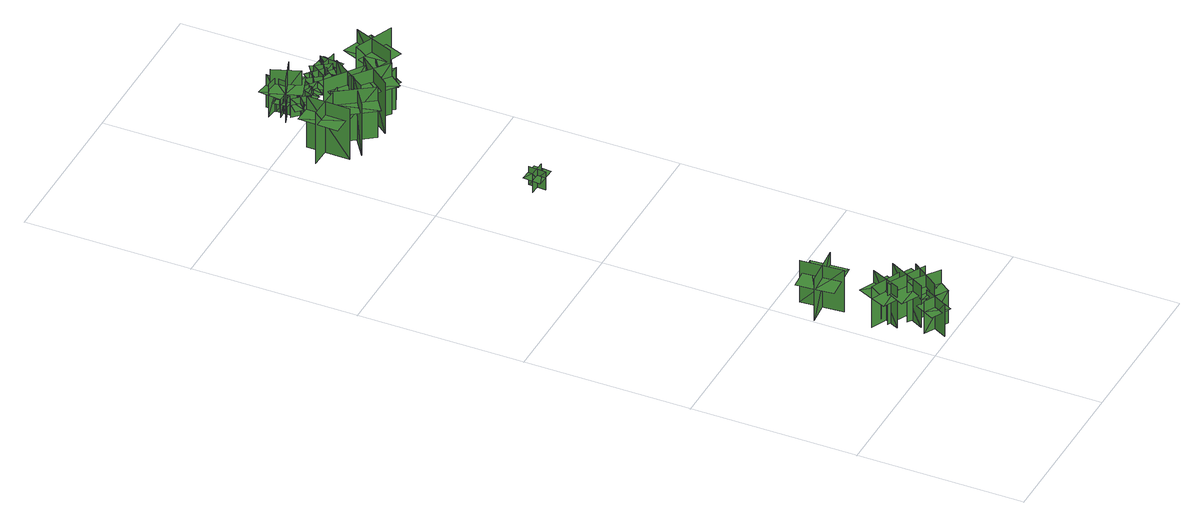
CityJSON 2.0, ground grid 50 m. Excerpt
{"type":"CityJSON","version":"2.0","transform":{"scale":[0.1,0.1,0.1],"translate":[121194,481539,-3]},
"CityObjects":{
"tree1":{"type":"SolitaryVegetationObject","geometry":[{"type":"MultiSurface","lod":"1","boundaries":[[[0,1,2]],[[0,2,3]],[[4,5,6]],[[4,6,7]],[[8,9,10]],[[8,10,11]],[[8,11,12]],[[8,12,13]]]}]},
"tree2":{"type":"SolitaryVegetationObject","geometry":[{"type":"MultiSurface","lod":"1","boundaries":[[[14,15,16]],[[14,16,17]],[[18,19,20]],[[18,20,21]],[[22,23,24]],[[22,24,25]],[[22,25,26]],[[22,26,27]]]}]},
"tree3":{"type":"SolitaryVegetationObject","geometry":[{"type":"MultiSurface","lod":"1","boundaries":[[[28,29,30]],[[28,30,31]],[[32,33,34]],[[32,34,35]],[[36,37,38]],[[36,38,39]],[[36,40,41]],[[36,41,37]]]}]},
"tree4":{"type":"SolitaryVegetationObject","geometry":[{"type":"MultiSurface","lod":"1","boundaries":[[[42,43,44]],[[42,44,45]],[[46,47,48]],[[46,48,49]],[[50,51,52]],[[50,52,53]],[[50,53,54]],[[50,54,55]]]}]},
"tree5":{"type":"SolitaryVegetationObject","geometry":[{"type":"MultiSurface","lod":"1","boundaries":[[[56,57,58]],[[56,58,59]],[[60,61,62]],[[60,62,63]],[[64,65,66]],[[64,66,67]],[[64,67,68]],[[64,68,69]]]}]},
"tree6":{"type":"SolitaryVegetationObject","geometry":[{"type":"MultiSurface","lod":"1","boundaries":[[[70,71,72]],[[70,72,73]],[[74,75,76]],[[74,76,77]],[[78,79,80]],[[78,80,81]],[[78,81,82]],[[78,82,83]]]}]},
"tree7":{"type":"SolitaryVegetationObject","geometry":[{"type":"MultiSurface","lod":"1","boundaries":[[[84,85,86]],[[84,86,87]],[[88,89,90]],[[88,90,91]],[[92,93,94]],[[92,94,95]],[[92,95,96]],[[92,96,97]]]}]},
"tree8":{"type":"SolitaryVegetationObject","geometry":[{"type":"MultiSurface","lod":"1","boundaries":[[[98,99,100]],[[98,100,101]],[[102,103,104]],[[102,104,105]],[[106,107,108]],[[106,108,109]],[[106,110,111]],[[106,111,107]]]}]},
"tree9":{"type":"SolitaryVegetationObject","geometry":[{"type":"MultiSurface","lod":"1","boundaries":[[[112,113,114]],[[112,114,115]],[[116,117,118]],[[116,118,119]],[[120,121,122]],[[120,122,123]],[[120,124,125]],[[120,125,121]]]}]},
"tree10":{"type":"SolitaryVegetationObject","geometry":[{"type":"MultiSurface","lod":"1","boundaries":[[[126,127,128]],[[126,128,129]],[[130,131,132]],[[130,132,133]],[[134,135,136]],[[134,136,137]],[[134,138,139]],[[134,139,135]]]}]},
"tree11":{"type":"SolitaryVegetationObject","geometry":[{"type":"MultiSurface","lod":"1","boundaries":[[[140,141,142]],[[140,142,143]],[[144,145,146]],[[144,146,147]],[[148,149,150]],[[148,150,151]],[[148,151,152]],[[148,152,153]]]}]},
"tree12":{"type":"SolitaryVegetationObject","geometry":[{"type":"MultiSurface","lod":"1","boundaries":[[[154,155,156]],[[154,156,157]],[[158,159,160]],[[158,160,161]],[[162,163,164]],[[162,164,165]],[[162,166,167]],[[162,167,163]]]}]},
"tree13":{"type":"SolitaryVegetationObject","geometry":[{"type":"MultiSurface","lod":"1","boundaries":[[[168,169,170]],[[168,170,171]],[[172,173,174]],[[172,174,175]],[[176,177,178]],[[176,178,179]],[[176,180,181]],[[176,181,177]]]}]},
"tree14":{"type":"SolitaryVegetationObject","geometry":[{"type":"MultiSurface","lod":"1","boundaries":[[[182,183,184]],[[182,184,185]],[[186,187,188]],[[186,188,189]],[[190,191,192]],[[190,192,193]],[[190,194,195]],[[190,195,191]]]}]},
"tree15":{"type":"SolitaryVegetationObject","geometry":[{"type":"MultiSurface","lod":"1","boundaries":[[[196,197,198]],[[196,198,199]],[[200,201,202]],[[200,202,203]],[[204,205,201]],[[204,201,200]],[[206,207,197]],[[206,197,196]],[[196,197,208]],[[196,208,209]],[[196,210,211]],[[196,211,197]]]}]},
"tree16":{"type":"SolitaryVegetationObject","geometry":[{"type":"MultiSurface","lod":"1","boundaries":[[[212,213,214]],[[212,214,215]],[[216,217,218]],[[216,218,219]],[[220,221,222]],[[220,222,223]],[[220,224,225]],[[220,225,221]]]}]},
"tree17":{"type":"SolitaryVegetationObject","geometry":[{"type":"MultiSurface","lod":"1","boundaries":[[[226,227,228]],[[226,228,229]],[[230,231,232]],[[230,232,233]],[[234,235,236]],[[234,236,237]],[[234,235,238]],[[234,238,239]]]}]},
"tree18":{"type":"SolitaryVegetationObject","geometry":[{"type":"MultiSurface","lod":"1","boundaries":[[[240,241,242]],[[240,242,243]],[[244,245,246]],[[244,246,247]],[[248,249,250]],[[248,250,251]],[[248,251,252]],[[248,252,253]]]}]},
"tree19":{"type":"SolitaryVegetationObject","geometry":[{"type":"MultiSurface","lod":"1","boundaries":[[[254,255,256]],[[254,256,257]],[[258,259,260]],[[258,260,261]],[[262,263,264]],[[262,264,265]],[[262,266,267]],[[262,267,263]]]}]},
"tree20":{"type":"SolitaryVegetationObject","geometry":[{"type":"MultiSurface","lod":"1","boundaries":[[[268,269,270]],[[268,270,271]],[[272,273,274]],[[272,274,275]],[[276,277,278]],[[276,278,279]],[[276,279,280]],[[276,280,281]]]}]},
"tree21":{"type":"SolitaryVegetationObject","geometry":[{"type":"MultiSurface","lod":"1","boundaries":[[[282,283,284]],[[282,284,285]],[[286,287,288]],[[286,288,289]],[[290,291,292]],[[290,292,293]],[[290,294,295]],[[290,295,291]]]}]},
"tree22":{"type":"SolitaryVegetationObject","geometry":[{"type":"MultiSurface","lod":"1","boundaries":[[[296,297,298]],[[296,298,299]],[[300,301,302]],[[300,302,303]],[[304,305,306]],[[304,306,307]],[[304,307,308]],[[304,308,309]]]}]},
"tree23":{"type":"SolitaryVegetationObject","geometry":[{"type":"MultiSurface","lod":"1","boundaries":[[[310,311,312]],[[310,312,313]],[[314,315,316]],[[314,316,317]],[[318,319,320]],[[318,320,321]],[[318,321,322]],[[318,322,323]]]}]},
"tree24":{"type":"SolitaryVegetationObject","geometry":[{"type":"MultiSurface","lod":"1","boundaries":[[[324,325,326]],[[324,326,327]],[[328,329,330]],[[328,330,331]],[[332,333,334]],[[332,334,335]],[[332,336,337]],[[332,337,333]]]}]},
"tree25":{"type":"SolitaryVegetationObject","geometry":[{"type":"MultiSurface","lod":"1","boundaries":[[[338,339,340]],[[338,340,341]],[[342,343,344]],[[342,344,345]],[[346,347,348]],[[346,348,349]],[[346,349,350]],[[346,350,351]]]}]},
"tree26":{"type":"SolitaryVegetationObject","geometry":[{"type":"MultiSurface","lod":"1","boundaries":[[[352,353,354]],[[352,354,355]],[[356,357,358]],[[356,358,359]],[[360,361,362]],[[360,362,363]],[[360,363,364]],[[360,364,365]]]}]}
},
"vertices":[
[127,85,6],[89,13,6],[89,13,115],[127,85,115],[77,69,6],[77,69,115],[149,31,115],[149,31,6],[77,69,80],[61,39,80],[119,9,80],[135,39,80],[151,69,80],[93,99,80],
[75,149,2],[116,239,2],[116,239,140],[75,149,140],[137,172,2],[46,212,2],[46,212,140],[137,172,140],[137,172,101],[157,217,101],[67,258,101],[46,212,101],[26,167,101],[117,126,101],
[133,223,4],[90,204,4],[90,204,82],[133,223,82],[99,236,4],[118,192,4],[118,192,82],[99,236,82],[99,236,57],[118,192,57],[142,203,57],[123,246,57],[75,225,57],[94,182,57],
[103,90,3],[163,204,3],[163,204,143],[103,90,143],[191,119,3],[76,178,3],[76,178,143],[191,119,143],[186,121,104],[212,171,104],[107,226,104],[81,176,104],[55,126,104],[160,71,104],
[68,439,2],[79,310,2],[79,310,142],[68,439,142],[10,367,2],[138,379,2],[138,379,142],[10,367,142],[15,368,103],[20,312,103],[138,322,103],[133,379,103],[128,435,103],[10,424,103],
[125,61,5],[187,146,5],[187,146,144],[125,61,144],[191,72,5],[191,72,144],[107,134,144],[107,134,5],[191,72,100],[217,107,100],[150,157,100],[124,121,100],[98,86,100],[166,37,100],
[232,1329,8],[232,1329,70],[229,1276,70],[229,1276,8],[256,1302,8],[256,1302,70],[204,1304,70],[204,1304,8],[264,1302,50],[265,1328,50],[201,1331,50],[199,1305,50],[198,1278,50],[262,1275,50],
[109,1809,24],[112,1939,24],[112,1939,196],[109,1809,196],[183,1881,24],[53,1884,24],[53,1884,196],[183,1881,196],[109,1820,152],[112,1939,152],[61,1940,152],[58,1821,152],[161,1819,152],[164,1938,152],
[153,1886,27],[228,1780,27],[228,1780,199],[153,1886,199],[137,1785,27],[242,1860,27],[242,1860,199],[137,1785,199],[159,1877,154],[228,1780,154],[270,1810,154],[201,1907,154],[117,1847,154],[187,1751,154],
[199,1928,25],[305,1853,25],[305,1853,197],[199,1928,197],[217,1826,25],[292,1933,25],[292,1933,197],[217,1826,197],[208,1921,153],[305,1853,153],[335,1894,153],[238,1963,153],[178,1879,153],[275,1811,153],
[246,1993,29],[246,1993,91],[209,2032,91],[209,2032,29],[210,1995,29],[210,1995,91],[247,2031,91],[247,2031,29],[204,1989,71],[223,1970,71],[269,2015,71],[250,2034,71],[231,2053,71],[186,2008,71],
[215,2077,31],[216,2039,31],[216,2039,94],[215,2077,94],[195,2056,31],[233,2057,31],[233,2057,94],[195,2056,94],[195,2056,73],[233,2057,73],[232,2078,73],[194,2076,73],[196,2035,73],[234,2036,73],
[210,2094,29],[239,2014,29],[239,2014,171],[210,2094,171],[182,2035,29],[263,2064,29],[263,2064,171],[182,2035,171],[182,2035,124],[263,2064,124],[247,2108,124],[167,2079,124],[198,1991,124],[278,2020,124],
[182,2086,31],[248,2079,31],[248,2079,141],[182,2086,141],[214,2046,31],[221,2112,31],[221,2112,141],[214,2046,141],[214,2046,105],[221,2112,105],[184,2116,105],[178,2050,105],[250,2043,105],[257,2109,105],
[215,2087,70],[227,2047,70],[248,2053,71],[237,2093,71],[241,2074,70],[201,2062,70],[201,2059,109],[242,2071,109],[242,2071,31],[201,2059,31],[214,2087,31],[225,2046,31],[227,2047,109],[215,2087,109],[195,2081,71],[206,2041,71],
[243,1873,24],[346,1793,24],[346,1793,196],[243,1873,196],[257,1771,24],[337,1874,24],[337,1874,196],[257,1771,196],[252,1866,152],[346,1793,152],[378,1834,152],[284,1907,152],[221,1826,152],[315,1753,152],
[232,2087,32],[245,2042,32],[245,2042,94],[232,2087,94],[217,2058,32],[262,2072,32],[262,2072,94],[217,2058,94],[230,2086,73],[244,2041,73],[266,2048,73],[253,2093,73],[226,2036,73],[212,2081,73],
[234,2024,30],[234,2024,92],[284,2005,92],[284,2005,30],[268,2038,30],[268,2038,92],[249,1990,92],[249,1990,30],[271,2046,72],[246,2055,72],[223,1995,72],[248,1986,72],[273,1976,72],[296,2036,72],
[307,1879,24],[369,1792,24],[369,1792,165],[307,1879,165],[294,1796,24],[380,1858,24],[380,1858,165],[294,1796,165],[312,1871,129],[369,1792,129],[403,1817,129],[346,1896,129],[278,1847,129],[335,1768,129],
[268,2032,29],[268,2032,91],[312,2001,91],[312,2001,29],[304,2037,29],[304,2037,91],[274,1995,91],[274,1995,29],[308,2044,70],[287,2059,70],[250,2007,70],[271,1991,70],[293,1976,70],[330,2028,70],
[407,1808,25],[335,1849,25],[335,1849,135],[407,1808,135],[389,1871,25],[349,1799,25],[349,1799,135],[389,1871,135],[401,1812,107],[335,1849,107],[319,1820,107],[385,1783,107],[417,1840,107],[351,1877,107],
[340,1998,28],[340,1998,90],[310,2043,90],[310,2043,28],[304,2007,28],[304,2007,90],[348,2035,90],[348,2035,28],[298,2002,70],[312,1980,70],[366,2015,70],[352,2037,70],[337,2060,70],[283,2025,70],
[375,2041,29],[375,2041,91],[343,1998,91],[343,1998,29],[380,2005,29],[380,2005,91],[339,2036,91],[339,2036,29],[386,2000,71],[402,2021,71],[351,2060,71],[335,2039,71],[319,2018,71],[370,1979,71],
[394,1821,25],[443,1942,25],[443,1942,198],[394,1821,198],[488,1862,25],[368,1911,25],[368,1911,198],[488,1862,198],[398,1831,153],[443,1942,153],[395,1961,153],[351,1851,153],[446,1812,153],[490,1922,153],
[368,2004,29],[368,2004,91],[411,2036,91],[411,2036,29],[374,2040,29],[374,2040,91],[404,1998,91],[404,1998,29],[369,2046,71],[348,2030,71],[386,1978,71],[407,1994,71],[429,2010,71],[391,2062,71],
[444,2014,29],[444,2014,91],[391,2021,91],[391,2021,29],[415,1993,29],[415,1993,91],[421,2044,91],[421,2044,29],[414,1985,71],[440,1981,71],[448,2045,71],[422,2048,71],[395,2052,71],[387,1988,71]
]}
